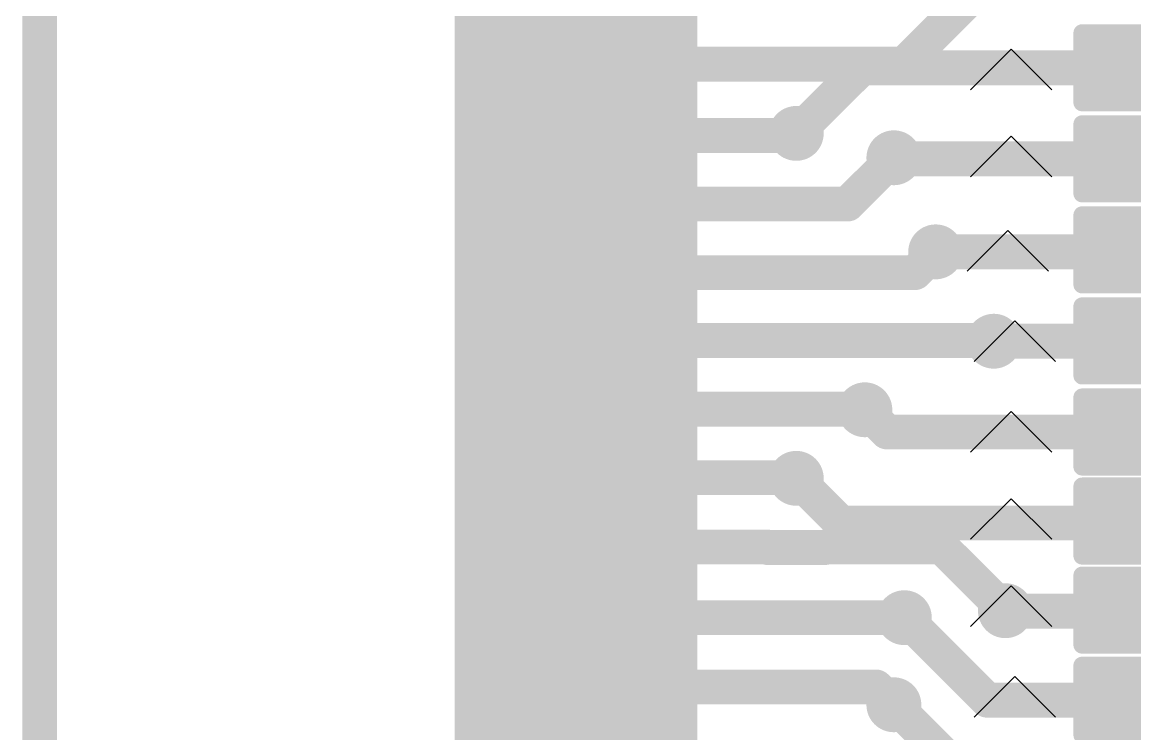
# Model space of a CAD drawing. Header units: millimetres. Extents: x 0.85 to 4.91, y 0.77 to 5.15.
# Drawn here: x 0.871 to 1.1901, y 3.6907 to 3.8949 of the extents above; entities that cross this region are included whole.
import ezdxf

# ---------------------------------------------------------------- set-up
doc = ezdxf.new("R2010")
doc.units = ezdxf.units.MM
doc.header["$MEASUREMENT"] = 0
for name, color, linetype in [('BottomLayer', 5, 'Continuous'), ('BottomOverlay', 54, 'Continuous'), ('BottomPaste', 16, 'Continuous'), ('BottomSolder', 6, 'Continuous'), ('Mechanical1', 6, 'Continuous'), ('Mechanical2', 216, 'Continuous'), ('MultiLayer', 9, 'Continuous'), ('TopLayer', 1, 'Continuous'), ('TopPaste', 8, 'Continuous'), ('TopSolder', 216, 'Continuous'), ('ViaHoleLayer', 16, 'Continuous')]:
    doc.layers.add(name, color=color, linetype=linetype)

# ---------------------------------------------------------------- blocks, each defined once
blk = doc.blocks.new('4_1734592_2_55')
at = {"layer": 'TopLayer'}
for points in [[(0.2106299, -0.0216535), (0.2224409, -0.0216535), (0.2106299, 0.0216535), (0.2224409, 0.0216535)], [(0.230315, -0.0216535), (0.242126, -0.0216535), (0.230315, 0.0216535), (0.242126, 0.0216535)], [(0.25, -0.0216535), (0.261811, -0.0216535), (0.25, 0.0216535), (0.261811, 0.0216535)], [(0.2696851, -0.0216535), (0.2814961, -0.0216535), (0.2696851, 0.0216535), (0.2814961, 0.0216535)], [(0.2893701, -0.0216535), (0.3011811, -0.0216535), (0.2893701, 0.0216535), (0.3011811, 0.0216535)], [(0.3090551, -0.0216535), (0.3208661, -0.0216535), (0.3090551, 0.0216535), (0.3208661, 0.0216535)], [(0.3287402, -0.0216535), (0.3405512, -0.0216535), (0.3287402, 0.0216535), (0.3405512, 0.0216535)], [(0.3484252, -0.0216535), (0.3602362, -0.0216535), (0.3484252, 0.0216535), (0.3602362, 0.0216535)], [(0.3681103, -0.0216535), (0.3799213, -0.0216535), (0.3681103, 0.0216535), (0.3799213, 0.0216535)], [(0.3877953, -0.0216535), (0.3996063, -0.0216535), (0.3877953, 0.0216535), (0.3996063, 0.0216535)], [(0.4074803, -0.0216535), (0.4192913, -0.0216535), (0.4074803, 0.0216535), (0.4192913, 0.0216535)]]:
    blk.add_solid(points, dxfattribs=at)
at = {"layer": 'TopPaste'}
for points in [[(0.2106299, -0.0216535), (0.2224409, -0.0216535), (0.2106299, 0.0216535), (0.2224409, 0.0216535)], [(0.230315, -0.0216535), (0.242126, -0.0216535), (0.230315, 0.0216535), (0.242126, 0.0216535)], [(0.25, -0.0216535), (0.261811, -0.0216535), (0.25, 0.0216535), (0.261811, 0.0216535)], [(0.2696851, -0.0216535), (0.2814961, -0.0216535), (0.2696851, 0.0216535), (0.2814961, 0.0216535)], [(0.2893701, -0.0216535), (0.3011811, -0.0216535), (0.2893701, 0.0216535), (0.3011811, 0.0216535)], [(0.3090551, -0.0216535), (0.3208661, -0.0216535), (0.3090551, 0.0216535), (0.3208661, 0.0216535)], [(0.3287402, -0.0216535), (0.3405512, -0.0216535), (0.3287402, 0.0216535), (0.3405512, 0.0216535)], [(0.3484252, -0.0216535), (0.3602362, -0.0216535), (0.3484252, 0.0216535), (0.3602362, 0.0216535)], [(0.3681103, -0.0216535), (0.3799213, -0.0216535), (0.3681103, 0.0216535), (0.3799213, 0.0216535)], [(0.3877953, -0.0216535), (0.3996063, -0.0216535), (0.3877953, 0.0216535), (0.3996063, 0.0216535)], [(0.4074803, -0.0216535), (0.4192913, -0.0216535), (0.4074803, 0.0216535), (0.4192913, 0.0216535)]]:
    blk.add_solid(points, dxfattribs=at)
at = {"layer": 'TopSolder'}
for points in [[(0.2066299, -0.0256535), (0.2264409, -0.0256535), (0.2066299, 0.0256535), (0.2264409, 0.0256535)], [(0.226315, -0.0256535), (0.246126, -0.0256535), (0.226315, 0.0256535), (0.246126, 0.0256535)], [(0.246, -0.0256535), (0.265811, -0.0256535), (0.246, 0.0256535), (0.265811, 0.0256535)], [(0.2656851, -0.0256535), (0.2854961, -0.0256535), (0.2656851, 0.0256535), (0.2854961, 0.0256535)], [(0.2853701, -0.0256535), (0.3051811, -0.0256535), (0.2853701, 0.0256535), (0.3051811, 0.0256535)], [(0.3050551, -0.0256535), (0.3248661, -0.0256535), (0.3050551, 0.0256535), (0.3248661, 0.0256535)], [(0.3247402, -0.0256535), (0.3445512, -0.0256535), (0.3247402, 0.0256535), (0.3445512, 0.0256535)], [(0.3444252, -0.0256535), (0.3642362, -0.0256535), (0.3444252, 0.0256535), (0.3642362, 0.0256535)], [(0.3641103, -0.0256535), (0.3839213, -0.0256535), (0.3641103, 0.0256535), (0.3839213, 0.0256535)], [(0.3837953, -0.0256535), (0.4036063, -0.0256535), (0.3837953, 0.0256535), (0.4036063, 0.0256535)], [(0.4034803, -0.0256535), (0.4232913, -0.0256535), (0.4034803, 0.0256535), (0.4232913, 0.0256535)], [(0.4231653, -0.0256535), (0.4429763, -0.0256535), (0.4231653, 0.0256535), (0.4429763, 0.0256535)]]:
    blk.add_solid(points, dxfattribs=at)
blk = doc.blocks.new('R___0201_B_90')
at = {"layer": 'BottomLayer'}
for points in [[(-0.0161416, -0.0072834), (-0.0055118, -0.0072834), (-0.0161416, 0.0072834), (-0.0055118, 0.0072834)], [(0.0055119, -0.0072834), (0.0161417, -0.0072834), (0.0055119, 0.0072834), (0.0161417, 0.0072834)]]:
    blk.add_solid(points, dxfattribs=at)
at = {"layer": 'BottomOverlay', "const_width": 0.005}
for points in [[(-0.019, -0.01), (-0.019, 0.01)], [(-0.019, 0.01), (0.019, 0.01)], [(0.019, -0.01), (0.019, 0.01)], [(-0.019, -0.01), (0.019, -0.01)]]:
    blk.add_lwpolyline(points, dxfattribs=at)
at = {"layer": 'BottomOverlay', "const_width": 0.0025}
for points in [[(-0.02025, 0.01, 1), (-0.01775, 0.01, 1)], [(-0.02025, 0.01, 1), (-0.01775, 0.01, 1)], [(0.01775, 0.01, 1), (0.02025, 0.01, 1)], [(0.01775, 0.01, 1), (0.02025, 0.01, 1)], [(-0.02025, -0.01, 1), (-0.01775, -0.01, 1)], [(-0.02025, -0.01, 1), (-0.01775, -0.01, 1)], [(0.01775, -0.01, 1), (0.02025, -0.01, 1)], [(0.01775, -0.01, 1), (0.02025, -0.01, 1)]]:
    blk.add_lwpolyline(points, format="xyb", close=True, dxfattribs=at)
at = {"layer": 'BottomPaste'}
for points in [[(-0.0161416, -0.0072834), (-0.0055118, -0.0072834), (-0.0161416, 0.0072834), (-0.0055118, 0.0072834)], [(0.0055119, -0.0072834), (0.0161417, -0.0072834), (0.0055119, 0.0072834), (0.0161417, 0.0072834)]]:
    blk.add_solid(points, dxfattribs=at)
at = {"layer": 'BottomSolder'}
for points in [[(-0.0201416, -0.0112834), (-0.0015118, -0.0112834), (-0.0201416, 0.0112834), (-0.0015118, 0.0112834)], [(0.0015119, -0.0112834), (0.0201417, -0.0112834), (0.0015119, 0.0112834), (0.0201417, 0.0112834)]]:
    blk.add_solid(points, dxfattribs=at)
blk = doc.blocks.new('R___0201_B_91')
at = {"layer": 'BottomLayer'}
for points in [[(-0.0161416, -0.0072834), (-0.0055118, -0.0072834), (-0.0161416, 0.0072834), (-0.0055118, 0.0072834)], [(0.0055119, -0.0072834), (0.0161417, -0.0072834), (0.0055119, 0.0072834), (0.0161417, 0.0072834)]]:
    blk.add_solid(points, dxfattribs=at)
at = {"layer": 'BottomOverlay', "const_width": 0.005}
for points in [[(-0.019, -0.01), (-0.019, 0.01)], [(-0.019, 0.01), (0.019, 0.01)], [(0.019, -0.01), (0.019, 0.01)], [(-0.019, -0.01), (0.019, -0.01)]]:
    blk.add_lwpolyline(points, dxfattribs=at)
at = {"layer": 'BottomOverlay', "const_width": 0.0025}
for points in [[(-0.02025, 0.01, 1), (-0.01775, 0.01, 1)], [(-0.02025, 0.01, 1), (-0.01775, 0.01, 1)], [(0.01775, 0.01, 1), (0.02025, 0.01, 1)], [(0.01775, 0.01, 1), (0.02025, 0.01, 1)], [(-0.02025, -0.01, 1), (-0.01775, -0.01, 1)], [(-0.02025, -0.01, 1), (-0.01775, -0.01, 1)], [(0.01775, -0.01, 1), (0.02025, -0.01, 1)], [(0.01775, -0.01, 1), (0.02025, -0.01, 1)]]:
    blk.add_lwpolyline(points, format="xyb", close=True, dxfattribs=at)
at = {"layer": 'BottomPaste'}
for points in [[(-0.0161416, -0.0072834), (-0.0055118, -0.0072834), (-0.0161416, 0.0072834), (-0.0055118, 0.0072834)], [(0.0055119, -0.0072834), (0.0161417, -0.0072834), (0.0055119, 0.0072834), (0.0161417, 0.0072834)]]:
    blk.add_solid(points, dxfattribs=at)
at = {"layer": 'BottomSolder'}
for points in [[(-0.0201416, -0.0112834), (-0.0015118, -0.0112834), (-0.0201416, 0.0112834), (-0.0015118, 0.0112834)], [(0.0015119, -0.0112834), (0.0201417, -0.0112834), (0.0015119, 0.0112834), (0.0201417, 0.0112834)]]:
    blk.add_solid(points, dxfattribs=at)
blk = doc.blocks.new('R___0201_B_92')
at = {"layer": 'BottomLayer'}
for points in [[(-0.0161416, -0.0072834), (-0.0055118, -0.0072834), (-0.0161416, 0.0072834), (-0.0055118, 0.0072834)], [(0.0055119, -0.0072834), (0.0161417, -0.0072834), (0.0055119, 0.0072834), (0.0161417, 0.0072834)]]:
    blk.add_solid(points, dxfattribs=at)
at = {"layer": 'BottomOverlay', "const_width": 0.005}
for points in [[(-0.019, -0.01), (-0.019, 0.01)], [(-0.019, 0.01), (0.019, 0.01)], [(0.019, -0.01), (0.019, 0.01)], [(-0.019, -0.01), (0.019, -0.01)]]:
    blk.add_lwpolyline(points, dxfattribs=at)
at = {"layer": 'BottomOverlay', "const_width": 0.0025}
for points in [[(-0.02025, 0.01, 1), (-0.01775, 0.01, 1)], [(-0.02025, 0.01, 1), (-0.01775, 0.01, 1)], [(0.01775, 0.01, 1), (0.02025, 0.01, 1)], [(0.01775, 0.01, 1), (0.02025, 0.01, 1)], [(-0.02025, -0.01, 1), (-0.01775, -0.01, 1)], [(-0.02025, -0.01, 1), (-0.01775, -0.01, 1)], [(0.01775, -0.01, 1), (0.02025, -0.01, 1)], [(0.01775, -0.01, 1), (0.02025, -0.01, 1)]]:
    blk.add_lwpolyline(points, format="xyb", close=True, dxfattribs=at)
at = {"layer": 'BottomPaste'}
for points in [[(-0.0161416, -0.0072834), (-0.0055118, -0.0072834), (-0.0161416, 0.0072834), (-0.0055118, 0.0072834)], [(0.0055119, -0.0072834), (0.0161417, -0.0072834), (0.0055119, 0.0072834), (0.0161417, 0.0072834)]]:
    blk.add_solid(points, dxfattribs=at)
at = {"layer": 'BottomSolder'}
for points in [[(-0.0201416, -0.0112834), (-0.0015118, -0.0112834), (-0.0201416, 0.0112834), (-0.0015118, 0.0112834)], [(0.0015119, -0.0112834), (0.0201417, -0.0112834), (0.0015119, 0.0112834), (0.0201417, 0.0112834)]]:
    blk.add_solid(points, dxfattribs=at)
blk = doc.blocks.new('R___0201_B_93')
at = {"layer": 'BottomLayer'}
for points in [[(-0.0161416, -0.0072834), (-0.0055118, -0.0072834), (-0.0161416, 0.0072834), (-0.0055118, 0.0072834)], [(0.0055119, -0.0072834), (0.0161417, -0.0072834), (0.0055119, 0.0072834), (0.0161417, 0.0072834)]]:
    blk.add_solid(points, dxfattribs=at)
at = {"layer": 'BottomOverlay', "const_width": 0.005}
for points in [[(-0.019, -0.01), (-0.019, 0.01)], [(-0.019, 0.01), (0.019, 0.01)], [(0.019, -0.01), (0.019, 0.01)], [(-0.019, -0.01), (0.019, -0.01)]]:
    blk.add_lwpolyline(points, dxfattribs=at)
at = {"layer": 'BottomOverlay', "const_width": 0.0025}
for points in [[(-0.02025, 0.01, 1), (-0.01775, 0.01, 1)], [(-0.02025, 0.01, 1), (-0.01775, 0.01, 1)], [(0.01775, 0.01, 1), (0.02025, 0.01, 1)], [(0.01775, 0.01, 1), (0.02025, 0.01, 1)], [(-0.02025, -0.01, 1), (-0.01775, -0.01, 1)], [(-0.02025, -0.01, 1), (-0.01775, -0.01, 1)], [(0.01775, -0.01, 1), (0.02025, -0.01, 1)], [(0.01775, -0.01, 1), (0.02025, -0.01, 1)]]:
    blk.add_lwpolyline(points, format="xyb", close=True, dxfattribs=at)
at = {"layer": 'BottomPaste'}
for points in [[(-0.0161416, -0.0072834), (-0.0055118, -0.0072834), (-0.0161416, 0.0072834), (-0.0055118, 0.0072834)], [(0.0055119, -0.0072834), (0.0161417, -0.0072834), (0.0055119, 0.0072834), (0.0161417, 0.0072834)]]:
    blk.add_solid(points, dxfattribs=at)
at = {"layer": 'BottomSolder'}
for points in [[(-0.0201416, -0.0112834), (-0.0015118, -0.0112834), (-0.0201416, 0.0112834), (-0.0015118, 0.0112834)], [(0.0015119, -0.0112834), (0.0201417, -0.0112834), (0.0015119, 0.0112834), (0.0201417, 0.0112834)]]:
    blk.add_solid(points, dxfattribs=at)
blk = doc.blocks.new('R___0201_B_94')
at = {"layer": 'BottomLayer'}
for points in [[(-0.0161416, -0.0072834), (-0.0055118, -0.0072834), (-0.0161416, 0.0072834), (-0.0055118, 0.0072834)], [(0.0055119, -0.0072834), (0.0161417, -0.0072834), (0.0055119, 0.0072834), (0.0161417, 0.0072834)]]:
    blk.add_solid(points, dxfattribs=at)
at = {"layer": 'BottomOverlay', "const_width": 0.005}
for points in [[(-0.019, -0.01), (-0.019, 0.01)], [(-0.019, 0.01), (0.019, 0.01)], [(0.019, -0.01), (0.019, 0.01)], [(-0.019, -0.01), (0.019, -0.01)]]:
    blk.add_lwpolyline(points, dxfattribs=at)
at = {"layer": 'BottomOverlay', "const_width": 0.0025}
for points in [[(-0.02025, 0.01, 1), (-0.01775, 0.01, 1)], [(-0.02025, 0.01, 1), (-0.01775, 0.01, 1)], [(0.01775, 0.01, 1), (0.02025, 0.01, 1)], [(0.01775, 0.01, 1), (0.02025, 0.01, 1)], [(-0.02025, -0.01, 1), (-0.01775, -0.01, 1)], [(-0.02025, -0.01, 1), (-0.01775, -0.01, 1)], [(0.01775, -0.01, 1), (0.02025, -0.01, 1)], [(0.01775, -0.01, 1), (0.02025, -0.01, 1)]]:
    blk.add_lwpolyline(points, format="xyb", close=True, dxfattribs=at)
at = {"layer": 'BottomPaste'}
for points in [[(-0.0161416, -0.0072834), (-0.0055118, -0.0072834), (-0.0161416, 0.0072834), (-0.0055118, 0.0072834)], [(0.0055119, -0.0072834), (0.0161417, -0.0072834), (0.0055119, 0.0072834), (0.0161417, 0.0072834)]]:
    blk.add_solid(points, dxfattribs=at)
at = {"layer": 'BottomSolder'}
for points in [[(-0.0201416, -0.0112834), (-0.0015118, -0.0112834), (-0.0201416, 0.0112834), (-0.0015118, 0.0112834)], [(0.0015119, -0.0112834), (0.0201417, -0.0112834), (0.0015119, 0.0112834), (0.0201417, 0.0112834)]]:
    blk.add_solid(points, dxfattribs=at)
blk = doc.blocks.new('R___0201_B_95')
at = {"layer": 'BottomLayer'}
for points in [[(-0.0161416, -0.0072834), (-0.0055118, -0.0072834), (-0.0161416, 0.0072834), (-0.0055118, 0.0072834)], [(0.0055119, -0.0072834), (0.0161417, -0.0072834), (0.0055119, 0.0072834), (0.0161417, 0.0072834)]]:
    blk.add_solid(points, dxfattribs=at)
at = {"layer": 'BottomOverlay', "const_width": 0.005}
for points in [[(-0.019, -0.01), (-0.019, 0.01)], [(-0.019, 0.01), (0.019, 0.01)], [(0.019, -0.01), (0.019, 0.01)], [(-0.019, -0.01), (0.019, -0.01)]]:
    blk.add_lwpolyline(points, dxfattribs=at)
at = {"layer": 'BottomOverlay', "const_width": 0.0025}
for points in [[(-0.02025, 0.01, 1), (-0.01775, 0.01, 1)], [(-0.02025, 0.01, 1), (-0.01775, 0.01, 1)], [(0.01775, 0.01, 1), (0.02025, 0.01, 1)], [(0.01775, 0.01, 1), (0.02025, 0.01, 1)], [(-0.02025, -0.01, 1), (-0.01775, -0.01, 1)], [(-0.02025, -0.01, 1), (-0.01775, -0.01, 1)], [(0.01775, -0.01, 1), (0.02025, -0.01, 1)], [(0.01775, -0.01, 1), (0.02025, -0.01, 1)]]:
    blk.add_lwpolyline(points, format="xyb", close=True, dxfattribs=at)
at = {"layer": 'BottomPaste'}
for points in [[(-0.0161416, -0.0072834), (-0.0055118, -0.0072834), (-0.0161416, 0.0072834), (-0.0055118, 0.0072834)], [(0.0055119, -0.0072834), (0.0161417, -0.0072834), (0.0055119, 0.0072834), (0.0161417, 0.0072834)]]:
    blk.add_solid(points, dxfattribs=at)
at = {"layer": 'BottomSolder'}
for points in [[(-0.0201416, -0.0112834), (-0.0015118, -0.0112834), (-0.0201416, 0.0112834), (-0.0015118, 0.0112834)], [(0.0015119, -0.0112834), (0.0201417, -0.0112834), (0.0015119, 0.0112834), (0.0201417, 0.0112834)]]:
    blk.add_solid(points, dxfattribs=at)
blk = doc.blocks.new('R___0201_B_97')
at = {"layer": 'BottomLayer'}
for points in [[(-0.0161416, -0.0072834), (-0.0055118, -0.0072834), (-0.0161416, 0.0072834), (-0.0055118, 0.0072834)], [(0.0055119, -0.0072834), (0.0161417, -0.0072834), (0.0055119, 0.0072834), (0.0161417, 0.0072834)]]:
    blk.add_solid(points, dxfattribs=at)
at = {"layer": 'BottomOverlay', "const_width": 0.005}
for points in [[(-0.019, -0.01), (-0.019, 0.01)], [(-0.019, 0.01), (0.019, 0.01)], [(0.019, -0.01), (0.019, 0.01)], [(-0.019, -0.01), (0.019, -0.01)]]:
    blk.add_lwpolyline(points, dxfattribs=at)
at = {"layer": 'BottomOverlay', "const_width": 0.0025}
for points in [[(-0.02025, 0.01, 1), (-0.01775, 0.01, 1)], [(-0.02025, 0.01, 1), (-0.01775, 0.01, 1)], [(0.01775, 0.01, 1), (0.02025, 0.01, 1)], [(0.01775, 0.01, 1), (0.02025, 0.01, 1)], [(-0.02025, -0.01, 1), (-0.01775, -0.01, 1)], [(-0.02025, -0.01, 1), (-0.01775, -0.01, 1)], [(0.01775, -0.01, 1), (0.02025, -0.01, 1)], [(0.01775, -0.01, 1), (0.02025, -0.01, 1)]]:
    blk.add_lwpolyline(points, format="xyb", close=True, dxfattribs=at)
at = {"layer": 'BottomPaste'}
for points in [[(-0.0161416, -0.0072834), (-0.0055118, -0.0072834), (-0.0161416, 0.0072834), (-0.0055118, 0.0072834)], [(0.0055119, -0.0072834), (0.0161417, -0.0072834), (0.0055119, 0.0072834), (0.0161417, 0.0072834)]]:
    blk.add_solid(points, dxfattribs=at)
at = {"layer": 'BottomSolder'}
for points in [[(-0.0201416, -0.0112834), (-0.0015118, -0.0112834), (-0.0201416, 0.0112834), (-0.0015118, 0.0112834)], [(0.0015119, -0.0112834), (0.0201417, -0.0112834), (0.0015119, 0.0112834), (0.0201417, 0.0112834)]]:
    blk.add_solid(points, dxfattribs=at)
blk = doc.blocks.new('R___0201_B_99')
at = {"layer": 'BottomLayer'}
for points in [[(-0.0161416, -0.0072834), (-0.0055118, -0.0072834), (-0.0161416, 0.0072834), (-0.0055118, 0.0072834)], [(0.0055119, -0.0072834), (0.0161417, -0.0072834), (0.0055119, 0.0072834), (0.0161417, 0.0072834)]]:
    blk.add_solid(points, dxfattribs=at)
at = {"layer": 'BottomOverlay', "const_width": 0.005}
for points in [[(-0.019, -0.01), (-0.019, 0.01)], [(-0.019, 0.01), (0.019, 0.01)], [(0.019, -0.01), (0.019, 0.01)], [(-0.019, -0.01), (0.019, -0.01)]]:
    blk.add_lwpolyline(points, dxfattribs=at)
at = {"layer": 'BottomOverlay', "const_width": 0.0025}
for points in [[(-0.02025, 0.01, 1), (-0.01775, 0.01, 1)], [(-0.02025, 0.01, 1), (-0.01775, 0.01, 1)], [(0.01775, 0.01, 1), (0.02025, 0.01, 1)], [(0.01775, 0.01, 1), (0.02025, 0.01, 1)], [(-0.02025, -0.01, 1), (-0.01775, -0.01, 1)], [(-0.02025, -0.01, 1), (-0.01775, -0.01, 1)], [(0.01775, -0.01, 1), (0.02025, -0.01, 1)], [(0.01775, -0.01, 1), (0.02025, -0.01, 1)]]:
    blk.add_lwpolyline(points, format="xyb", close=True, dxfattribs=at)
at = {"layer": 'BottomPaste'}
for points in [[(-0.0161416, -0.0072834), (-0.0055118, -0.0072834), (-0.0161416, 0.0072834), (-0.0055118, 0.0072834)], [(0.0055119, -0.0072834), (0.0161417, -0.0072834), (0.0055119, 0.0072834), (0.0161417, 0.0072834)]]:
    blk.add_solid(points, dxfattribs=at)
at = {"layer": 'BottomSolder'}
for points in [[(-0.0201416, -0.0112834), (-0.0015118, -0.0112834), (-0.0201416, 0.0112834), (-0.0015118, 0.0112834)], [(0.0015119, -0.0112834), (0.0201417, -0.0112834), (0.0015119, 0.0112834), (0.0201417, 0.0112834)]]:
    blk.add_solid(points, dxfattribs=at)

msp = doc.modelspace()

# ---------------------------------------------------------------- linework, layer by layer
at = {"layer": 'BottomLayer'}
for points, const_width in [([(1.014, 3.5359584), (1.014, 4.417)], 0.02), ([(1.041, 3.5601575), (1.041, 4.399)], 0.02), ([(1.093, 3.863), (1.1118371, 3.8818371)], 0.01), ([(1.1118371, 3.8818371), (1.1831733, 3.8818371)], 0.01), ([(1.121, 3.856), (1.121298, 3.855702)], 0.01), ([(1.121298, 3.855702), (1.1831733, 3.855702)], 0.01), ([(1.133, 3.829), (1.1826064, 3.829)], 0.01), ([(1.1826064, 3.829), (1.1831733, 3.8295669)], 0.01), ([(1.1496457, 3.8033543), (1.1830958, 3.8033543)], 0.01), ([(1.1830958, 3.8033543), (1.1831733, 3.8034318)], 0.01), ([(1.1126692, 3.7836692), (1.1190417, 3.7772967)], 0.01), ([(1.1190417, 3.7772967), (1.1831733, 3.7772967)], 0.01), ([(1.093, 3.764), (1.1058384, 3.7511616)], 0.01), ([(1.1058384, 3.7511616), (1.1831733, 3.7511616)], 0.01), ([(1.153, 3.726), (1.1531086, 3.7258914)], 0.01), ([(1.1531086, 3.7258914), (1.1831733, 3.7258914)], 0.01), ([(1.124, 3.724), (1.124106, 3.724)], 0.01), ([(1.124106, 3.724), (1.1478002, 3.7003058)], 0.01), ([(1.1478002, 3.7003058), (1.1831733, 3.7003058)], 0.01), ([(1.121, 3.699), (1.145568, 3.674432)], 0.01)]:
    msp.add_lwpolyline(points, dxfattribs=dict(at, const_width=const_width))
for points, const_width in [([(1.1093371, 3.8818371, 1), (1.1143371, 3.8818371, 1)], 0.005), ([(1.1093371, 3.8818371, 1), (1.1143371, 3.8818371, 1)], 0.005), ([(1.1806733, 3.8818371, 1), (1.1856733, 3.8818371, 1)], 0.005), ([(1.089063, 3.863, 1), (1.096937, 3.863, 1)], 0.007874), ([(1.0905, 3.863, 1), (1.0955, 3.863, 1)], 0.005), ([(1.117063, 3.856, 1), (1.124937, 3.856, 1)], 0.007874), ([(1.1185, 3.856, 1), (1.1235, 3.856, 1)], 0.005), ([(1.118798, 3.855702, 1), (1.123798, 3.855702, 1)], 0.005), ([(1.118798, 3.855702, 1), (1.123798, 3.855702, 1)], 0.005), ([(1.1806733, 3.855702, 1), (1.1856733, 3.855702, 1)], 0.005), ([(1.129063, 3.829, 1), (1.136937, 3.829, 1)], 0.007874), ([(1.1305, 3.829, 1), (1.1355, 3.829, 1)], 0.005), ([(1.1801064, 3.829, 1), (1.1851064, 3.829, 1)], 0.005), ([(1.1801064, 3.829, 1), (1.1851064, 3.829, 1)], 0.005), ([(1.1806733, 3.8295669, 1), (1.1856733, 3.8295669, 1)], 0.005), ([(1.1457087, 3.8033543, 1), (1.1535827, 3.8033543, 1)], 0.007874), ([(1.1471457, 3.8033543, 1), (1.1521457, 3.8033543, 1)], 0.005), ([(1.1805958, 3.8033543, 1), (1.1855958, 3.8033543, 1)], 0.005), ([(1.1805958, 3.8033543, 1), (1.1855958, 3.8033543, 1)], 0.005), ([(1.1806733, 3.8034318, 1), (1.1856733, 3.8034318, 1)], 0.005), ([(1.1087322, 3.7836692, 1), (1.1166062, 3.7836692, 1)], 0.007874), ([(1.1101692, 3.7836692, 1), (1.1151692, 3.7836692, 1)], 0.005), ([(1.1165417, 3.7772967, 1), (1.1215417, 3.7772967, 1)], 0.005), ([(1.1165417, 3.7772967, 1), (1.1215417, 3.7772967, 1)], 0.005), ([(1.1806733, 3.7772967, 1), (1.1856733, 3.7772967, 1)], 0.005), ([(1.089063, 3.764, 1), (1.096937, 3.764, 1)], 0.007874), ([(1.0905, 3.764, 1), (1.0955, 3.764, 1)], 0.005), ([(1.1033384, 3.7511616, 1), (1.1083384, 3.7511616, 1)], 0.005), ([(1.1033384, 3.7511616, 1), (1.1083384, 3.7511616, 1)], 0.005), ([(1.1806733, 3.7511616, 1), (1.1856733, 3.7511616, 1)], 0.005), ([(1.149063, 3.726, 1), (1.156937, 3.726, 1)], 0.007874), ([(1.120063, 3.724, 1), (1.127937, 3.724, 1)], 0.007874), ([(1.1505, 3.726, 1), (1.1555, 3.726, 1)], 0.005), ([(1.1506086, 3.7258914, 1), (1.1556086, 3.7258914, 1)], 0.005), ([(1.1506086, 3.7258914, 1), (1.1556086, 3.7258914, 1)], 0.005), ([(1.1806733, 3.7258914, 1), (1.1856733, 3.7258914, 1)], 0.005), ([(1.1215, 3.724, 1), (1.1265, 3.724, 1)], 0.005), ([(1.121606, 3.724, 1), (1.126606, 3.724, 1)], 0.005), ([(1.121606, 3.724, 1), (1.126606, 3.724, 1)], 0.005), ([(1.117063, 3.699, 1), (1.124937, 3.699, 1)], 0.007874), ([(1.1453002, 3.7003058, 1), (1.1503002, 3.7003058, 1)], 0.005), ([(1.1453002, 3.7003058, 1), (1.1503002, 3.7003058, 1)], 0.005), ([(1.1806733, 3.7003058, 1), (1.1856733, 3.7003058, 1)], 0.005), ([(1.1185, 3.699, 1), (1.1235, 3.699, 1)], 0.005)]:
    msp.add_lwpolyline(points, format="xyb", close=True, dxfattribs=dict(at, const_width=const_width))
at = {"layer": 'BottomOverlay'}
for p, q in [((1.143, 3.8754943), (1.1546629, 3.8871572)), ((1.1546629, 3.8871572), (1.1663258, 3.8754943)), ((1.143, 3.8504943), (1.1546629, 3.8621572)), ((1.1546629, 3.8621572), (1.1663258, 3.8504943)), ((1.142, 3.8234943), (1.1536629, 3.8351572)), ((1.1536629, 3.8351572), (1.1653258, 3.8234943)), ((1.144, 3.7974943), (1.1556629, 3.8091572)), ((1.1556629, 3.8091572), (1.1673258, 3.7974943)), ((1.143, 3.7714943), (1.1546629, 3.7831572)), ((1.1546629, 3.7831572), (1.1663258, 3.7714943)), ((1.143, 3.7464943), (1.1546629, 3.7581572)), ((1.1546629, 3.7581572), (1.1663258, 3.7464943)), ((1.143, 3.7214943), (1.1546629, 3.7331572)), ((1.1546629, 3.7331572), (1.1663258, 3.7214943)), ((1.144, 3.6954943), (1.1556629, 3.7071572)), ((1.1556629, 3.7071572), (1.1673258, 3.6954943))]:
    msp.add_line(p, q, dxfattribs=at)
at = {"layer": 'Mechanical1', "const_width": 0.01}
msp.add_lwpolyline([(0.876, 3.2174237), (0.876, 4.9999995)], dxfattribs=at)
at = {"layer": 'Mechanical2', "const_width": 0.01}
msp.add_lwpolyline([(1, 0.965), (1, 4.9999995)], dxfattribs=at)
at = {"layer": 'MultiLayer', "const_width": 0.007874}
for points in [[(1.089063, 3.863, 1), (1.096937, 3.863, 1)], [(1.117063, 3.856, 1), (1.124937, 3.856, 1)], [(1.129063, 3.829, 1), (1.136937, 3.829, 1)], [(1.1457087, 3.8033543, 1), (1.1535827, 3.8033543, 1)], [(1.1087322, 3.7836692, 1), (1.1166062, 3.7836692, 1)], [(1.089063, 3.764, 1), (1.096937, 3.764, 1)], [(1.149063, 3.726, 1), (1.156937, 3.726, 1)], [(1.120063, 3.724, 1), (1.127937, 3.724, 1)], [(1.117063, 3.699, 1), (1.124937, 3.699, 1)]]:
    msp.add_lwpolyline(points, format="xyb", close=True, dxfattribs=at)
at = {"layer": 'TopLayer', "const_width": 0.01}
for points in [[(1.123874, 3.882874), (1.149, 3.908)], [(1.039, 3.8820944), (1.0397796, 3.882874)], [(1.0397796, 3.882874), (1.123874, 3.882874)], [(1.039, 3.8624094), (1.0924094, 3.8624094)], [(1.0924094, 3.8624094), (1.093, 3.863)], [(1.1077244, 3.8427244), (1.121, 3.856)], [(1.039, 3.8427244), (1.1077244, 3.8427244)], [(1.1270393, 3.8230393), (1.133, 3.829)], [(1.039, 3.8230393), (1.1270393, 3.8230393)], [(1.039, 3.8033543), (1.0391889, 3.8035432)], [(1.0391889, 3.8035432), (1.1494568, 3.8035432)], [(1.1494568, 3.8035432), (1.1496457, 3.8033543)], [(1.039, 3.7836692), (1.0392048, 3.783874)], [(1.0392048, 3.783874), (1.1124644, 3.783874)], [(1.1124644, 3.783874), (1.1126692, 3.7836692)], [(1.039, 3.7639842), (1.039189, 3.7641732)], [(1.039189, 3.7641732), (1.0928268, 3.7641732)], [(1.0928268, 3.7641732), (1.093, 3.764)], [(1.039, 3.7442992), (1.0845948, 3.7442992)], [(1.0845948, 3.7442992), (1.084768, 3.744126)], [(1.101232, 3.744126), (1.1014052, 3.7442992)], [(1.1014052, 3.7442992), (1.1347008, 3.7442992)], [(1.1347008, 3.7442992), (1.153, 3.726)], [(1.084768, 3.744126), (1.101232, 3.744126)], [(1.039, 3.7246141), (1.0396141, 3.724)], [(1.0396141, 3.724), (1.124, 3.724)], [(1.039, 3.7049291), (1.0398031, 3.704126)], [(1.0398031, 3.704126), (1.115874, 3.704126)], [(1.115874, 3.704126), (1.121, 3.699)]]:
    msp.add_lwpolyline(points, dxfattribs=at)
at = {"layer": 'TopLayer'}
for points, const_width in [([(1.0365, 3.8820944, 1), (1.0415, 3.8820944, 1)], 0.005), ([(1.0372796, 3.882874, 1), (1.0422796, 3.882874, 1)], 0.005), ([(1.0372796, 3.882874, 1), (1.0422796, 3.882874, 1)], 0.005), ([(1.121374, 3.882874, 1), (1.126374, 3.882874, 1)], 0.005), ([(1.121374, 3.882874, 1), (1.126374, 3.882874, 1)], 0.005), ([(1.089063, 3.863, 1), (1.096937, 3.863, 1)], 0.007874), ([(1.0365, 3.8624094, 1), (1.0415, 3.8624094, 1)], 0.005), ([(1.0899094, 3.8624094, 1), (1.0949094, 3.8624094, 1)], 0.005), ([(1.0899094, 3.8624094, 1), (1.0949094, 3.8624094, 1)], 0.005), ([(1.0905, 3.863, 1), (1.0955, 3.863, 1)], 0.005), ([(1.117063, 3.856, 1), (1.124937, 3.856, 1)], 0.007874), ([(1.1185, 3.856, 1), (1.1235, 3.856, 1)], 0.005), ([(1.0365, 3.8427244, 1), (1.0415, 3.8427244, 1)], 0.005), ([(1.1052244, 3.8427244, 1), (1.1102244, 3.8427244, 1)], 0.005), ([(1.1052244, 3.8427244, 1), (1.1102244, 3.8427244, 1)], 0.005), ([(1.129063, 3.829, 1), (1.136937, 3.829, 1)], 0.007874), ([(1.1305, 3.829, 1), (1.1355, 3.829, 1)], 0.005), ([(1.0365, 3.8230393, 1), (1.0415, 3.8230393, 1)], 0.005), ([(1.1245393, 3.8230393, 1), (1.1295393, 3.8230393, 1)], 0.005), ([(1.1245393, 3.8230393, 1), (1.1295393, 3.8230393, 1)], 0.005), ([(1.1457087, 3.8033543, 1), (1.1535827, 3.8033543, 1)], 0.007874), ([(1.0365, 3.8033543, 1), (1.0415, 3.8033543, 1)], 0.005), ([(1.0366889, 3.8035432, 1), (1.0416889, 3.8035432, 1)], 0.005), ([(1.0366889, 3.8035432, 1), (1.0416889, 3.8035432, 1)], 0.005), ([(1.1469568, 3.8035432, 1), (1.1519568, 3.8035432, 1)], 0.005), ([(1.1469568, 3.8035432, 1), (1.1519568, 3.8035432, 1)], 0.005), ([(1.1471457, 3.8033543, 1), (1.1521457, 3.8033543, 1)], 0.005), ([(1.1087322, 3.7836692, 1), (1.1166062, 3.7836692, 1)], 0.007874), ([(1.0365, 3.7836692, 1), (1.0415, 3.7836692, 1)], 0.005), ([(1.0367048, 3.783874, 1), (1.0417048, 3.783874, 1)], 0.005), ([(1.0367048, 3.783874, 1), (1.0417048, 3.783874, 1)], 0.005), ([(1.1099644, 3.783874, 1), (1.1149644, 3.783874, 1)], 0.005), ([(1.1099644, 3.783874, 1), (1.1149644, 3.783874, 1)], 0.005), ([(1.1101692, 3.7836692, 1), (1.1151692, 3.7836692, 1)], 0.005), ([(1.089063, 3.764, 1), (1.096937, 3.764, 1)], 0.007874), ([(1.0365, 3.7639842, 1), (1.0415, 3.7639842, 1)], 0.005), ([(1.036689, 3.7641732, 1), (1.041689, 3.7641732, 1)], 0.005), ([(1.036689, 3.7641732, 1), (1.041689, 3.7641732, 1)], 0.005), ([(1.0903268, 3.7641732, 1), (1.0953268, 3.7641732, 1)], 0.005), ([(1.0903268, 3.7641732, 1), (1.0953268, 3.7641732, 1)], 0.005), ([(1.0905, 3.764, 1), (1.0955, 3.764, 1)], 0.005), ([(1.0365, 3.7442992, 1), (1.0415, 3.7442992, 1)], 0.005), ([(1.0820948, 3.7442992, 1), (1.0870948, 3.7442992, 1)], 0.005), ([(1.0820948, 3.7442992, 1), (1.0870948, 3.7442992, 1)], 0.005), ([(1.0989052, 3.7442992, 1), (1.1039052, 3.7442992, 1)], 0.005), ([(1.0989052, 3.7442992, 1), (1.1039052, 3.7442992, 1)], 0.005), ([(1.1322008, 3.7442992, 1), (1.1372008, 3.7442992, 1)], 0.005), ([(1.1322008, 3.7442992, 1), (1.1372008, 3.7442992, 1)], 0.005), ([(1.082268, 3.744126, 1), (1.087268, 3.744126, 1)], 0.005), ([(1.082268, 3.744126, 1), (1.087268, 3.744126, 1)], 0.005), ([(1.098732, 3.744126, 1), (1.103732, 3.744126, 1)], 0.005), ([(1.098732, 3.744126, 1), (1.103732, 3.744126, 1)], 0.005), ([(1.149063, 3.726, 1), (1.156937, 3.726, 1)], 0.007874), ([(1.120063, 3.724, 1), (1.127937, 3.724, 1)], 0.007874), ([(1.1505, 3.726, 1), (1.1555, 3.726, 1)], 0.005), ([(1.0365, 3.7246141, 1), (1.0415, 3.7246141, 1)], 0.005), ([(1.0371141, 3.724, 1), (1.0421141, 3.724, 1)], 0.005), ([(1.0371141, 3.724, 1), (1.0421141, 3.724, 1)], 0.005), ([(1.1215, 3.724, 1), (1.1265, 3.724, 1)], 0.005), ([(1.0365, 3.7049291, 1), (1.0415, 3.7049291, 1)], 0.005), ([(1.0373031, 3.704126, 1), (1.0423031, 3.704126, 1)], 0.005), ([(1.0373031, 3.704126, 1), (1.0423031, 3.704126, 1)], 0.005), ([(1.113374, 3.704126, 1), (1.118374, 3.704126, 1)], 0.005), ([(1.113374, 3.704126, 1), (1.118374, 3.704126, 1)], 0.005), ([(1.117063, 3.699, 1), (1.124937, 3.699, 1)], 0.007874), ([(1.1185, 3.699, 1), (1.1235, 3.699, 1)], 0.005)]:
    msp.add_lwpolyline(points, format="xyb", close=True, dxfattribs=dict(at, const_width=const_width))
at = {"layer": 'ViaHoleLayer', "const_width": 0.003937}
for points in [[(1.0910315, 3.863, 1), (1.0949685, 3.863, 1)], [(1.1190315, 3.856, 1), (1.1229685, 3.856, 1)], [(1.1310315, 3.829, 1), (1.1349685, 3.829, 1)], [(1.1476772, 3.8033543, 1), (1.1516142, 3.8033543, 1)], [(1.1107007, 3.7836692, 1), (1.1146377, 3.7836692, 1)], [(1.0910315, 3.764, 1), (1.0949685, 3.764, 1)], [(1.1220315, 3.724, 1), (1.1259685, 3.724, 1)], [(1.1510315, 3.726, 1), (1.1549685, 3.726, 1)], [(1.1190315, 3.699, 1), (1.1229685, 3.699, 1)]]:
    msp.add_lwpolyline(points, format="xyb", close=True, dxfattribs=at)

# ---------------------------------------------------------------- block references
for name, p, rotation in [('4_1734592_2_55', (1.039, 3.4687086), 90), ('R___0201_B_90', (1.194, 3.8818371), 360), ('R___0201_B_91', (1.194, 3.855702), 360), ('R___0201_B_92', (1.194, 3.8295669), 360), ('R___0201_B_93', (1.194, 3.8034318), 360), ('R___0201_B_94', (1.194, 3.7772967), 360), ('R___0201_B_95', (1.194, 3.7517382), 360), ('R___0201_B_97', (1.194, 3.7261796), 360), ('R___0201_B_99', (1.194, 3.7003058), 360)]:
    msp.add_blockref(name, p, dxfattribs=dict(rotation=rotation))

doc.saveas('drawing.dxf')
